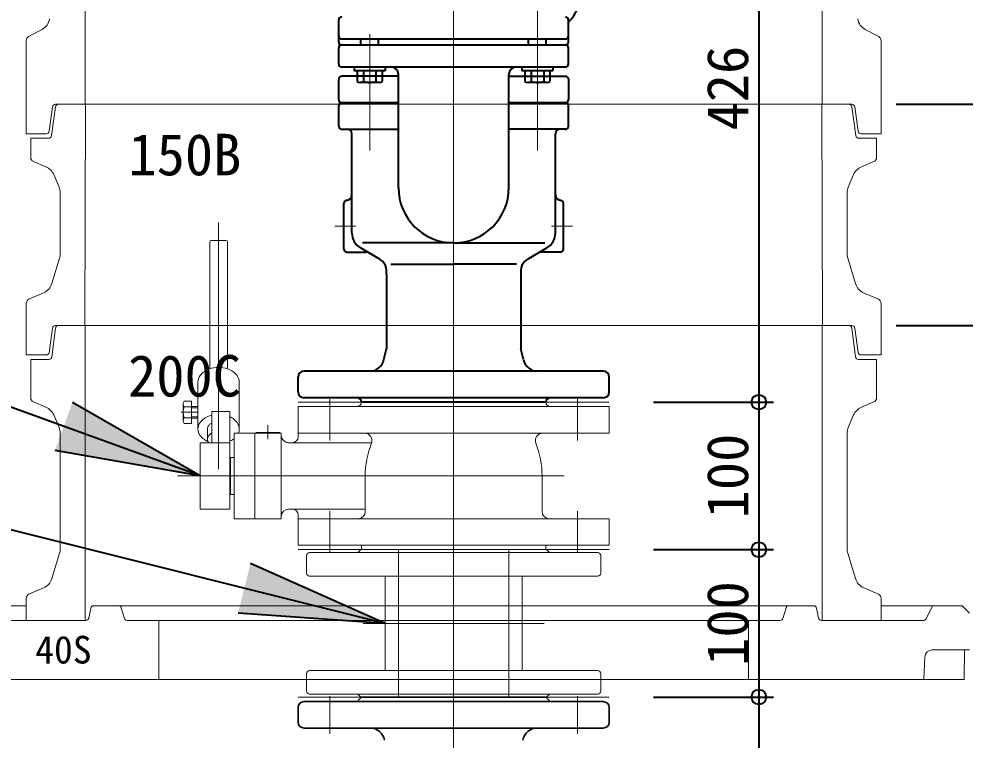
# Model space of a CAD drawing. Units: millimetres at full size, sheet at 1:20. Extents: x -5700 to 5714, y -3160 to 3160.
# Drawn here: x -3753 to -3111, y 138 to 627 of the extents above; entities that cross this region are included whole.
import ezdxf
from ezdxf.enums import TextEntityAlignment as Align

# ---------------------------------------------------------------- set-up
doc = ezdxf.new("R2010")
doc.units = ezdxf.units.MM
doc.header["$LTSCALE"] = 20
doc.header["$PDMODE"] = 32
doc.header["$PDSIZE"] = 10
for name, color, linetype, lineweight in [('0-5_TEMP01', 3, 'Continuous', 18), ('0-6_T字管', 6, 'Continuous', 35), ('0-7_躯体', 7, 'Continuous', 9), ('0-8_細線', 7, 'Continuous', 9), ('0-9_消火栓', 2, 'Continuous', 40), ('0-C_寸法', 1, 'Continuous', 40), ('1-1_補修弁', 7, 'Continuous', 9)]:
    doc.layers.add(name, color=color, linetype=linetype, lineweight=lineweight)
doc.layers.add('0-D_注釈', color=1, linetype='Continuous')
doc.styles.add('ＭＳ ゴシック', font='')
doc.styles.get('ＭＳ ゴシック').set_extended_font_data('MS Gothic')

msp = doc.modelspace()

# ---------------------------------------------------------------- linework, layer by layer
at = {"layer": '0-5_TEMP01'}
for p, q in [((-3458.13, 794.16), (-3458.13, 524.15)), ((-3458.13, 367.16), (-3458.13, 793.16)), ((-3458.12, 367.16), (-3458.12, 793.16)), ((-3401.28, 680.34), (-3401.28, 537.83)), ((-3458.13, 623.66), (-3458.13, 273.66)), ((-3458.13, 623.66), (-3458.13, 403.66)), ((-3515.12, 616.66), (-3515.12, 537.83)), ((-3617.63, 321.72), (-3617.63, 488.9)), ((-3538.81, 486.47), (-3524.44, 486.47)), ((-3377.43, 486.47), (-3391.8, 486.47)), ((-3458.12, 473.66), (-3458.12, 223.66)), ((-3563.62, 367.16), (-3352.62, 367.16)), ((-3542.12, 341.16), (-3542.12, 369.16)), ((-3374.12, 369.16), (-3374.12, 341.16)), ((-3642.98, 360.29), (-3631.62, 360.29)), ((-3458.13, 333.66), (-3458.13, 233.66)), ((-3645.63, 317.16), (-3383.13, 317.16)), ((-3542.12, 265.16), (-3542.12, 293.16)), ((-3374.12, 293.16), (-3374.12, 265.16)), ((-3458.12, 283.66), (-3458.12, 183.66)), ((-3563.62, 267.16), (-3352.62, 267.16)), ((-3495.63, 167.16), (-3495.63, 267.16)), ((-3458.13, 167.16), (-3458.13, 267.16)), ((-3420.63, 167.16), (-3420.63, 267.16)), ((-3458.13, -198.84), (-3458.13, 222.19)), ((-3519.55, 217.16), (-3396.69, 217.16)), ((-3563.62, 167.16), (-3352.62, 167.16)), ((-3542.12, 142.3), (-3542.12, 167.83)), ((-3374.12, 142.3), (-3374.12, 167.83))]:
    msp.add_line(p, q, dxfattribs=at)
at = {"layer": '0-6_T字管'}
for p, q in [((-3520.63, 167.16), (-3523.62, 164.16)), ((-3520.63, 167.16), (-3395.63, 167.16)), ((-3395.63, 167.16), (-3392.63, 164.16)), ((-3356.62, 164.16), (-3559.62, 164.16)), ((-3563.62, 150.16), (-3563.62, 160.16)), ((-3352.62, 150.16), (-3352.62, 160.16)), ((-3356.62, 146.16), (-3559.62, 146.16))]:
    msp.add_line(p, q, dxfattribs=at)
for centre, radius, start, end in [((-3559.62, 160.16), 4, 90, 180), ((-3356.62, 160.16), 4, 0, 90), ((-3559.62, 150.16), 4, 180, 270), ((-3356.62, 150.16), 4, 270, 0), ((-3514.89, 136.16), 10, 10.886, 90), ((-3401.36, 136.16), 10, 90, 169.114)]:
    msp.add_arc(centre, radius, start, end, dxfattribs=at)
at = {"layer": '0-7_躯体'}
for p, q in [((-3708.13, 769.16), (-3708.13, 569.15)), ((-3208.13, 769.16), (-3208.13, 569.15)), ((-3737.47, 619.84), (-3746.54, 615)), ((-3178.78, 619.84), (-3169.72, 615)), ((-3748.12, 612.36), (-3748.12, 569.15)), ((-3168.12, 612.36), (-3168.12, 569.15)), ((-3748.12, 569.15), (-3748.12, 549.15)), ((-3730.37, 567.44), (-3732.7, 550.88)), ((-3728.37, 567.44), (-3731.11, 547.88)), ((-3728.39, 569.15), (-3458.13, 569.15)), ((-3707.88, 569.15), (-3708.38, 419.16)), ((-3187.86, 569.15), (-3458.13, 569.15)), ((-3208.38, 569.15), (-3207.88, 419.16)), ((-3187.89, 567.44), (-3185.14, 547.88)), ((-3185.89, 567.44), (-3183.56, 550.88)), ((-3168.12, 569.15), (-3168.12, 549.15)), ((-3748.12, 549.15), (-3734.67, 549.15)), ((-3745.13, 546.15), (-3745.13, 533.13)), ((-3745.13, 546.15), (-3733.1, 546.15)), ((-3171.12, 546.15), (-3183.15, 546.15)), ((-3168.12, 549.15), (-3181.58, 549.15)), ((-3171.12, 546.15), (-3171.12, 533.13)), ((-3743.31, 530.38), (-3734.81, 526.74)), ((-3172.94, 530.38), (-3181.45, 526.74)), ((-3729.55, 521.48), (-3725.93, 513.04)), ((-3186.7, 521.48), (-3190.32, 513.04)), ((-3725.12, 509.11), (-3725.12, 467.64)), ((-3191.12, 509.11), (-3191.12, 467.64)), ((-3725.56, 464.74), (-3730.79, 447.56)), ((-3190.7, 464.74), (-3185.46, 447.56)), ((-3746.33, 436.94), (-3736.35, 441.31)), ((-3169.93, 436.94), (-3179.91, 441.31)), ((-3748.12, 434.19), (-3748.12, 399.16)), ((-3730.37, 417.43), (-3732.7, 400.88)), ((-3730.9, 397.9), (-3728.35, 417.42)), ((-3728.39, 419.16), (-3458.13, 419.16)), ((-3708.12, 419.16), (-3708.12, 219.15)), ((-3187.86, 419.16), (-3458.13, 419.16)), ((-3208.12, 419.16), (-3208.12, 219.15)), ((-3185.35, 397.9), (-3187.89, 417.42)), ((-3185.89, 417.43), (-3183.56, 400.88)), ((-3748.12, 399.16), (-3734.67, 399.16)), ((-3745.12, 396.15), (-3732.88, 396.15)), ((-3745.12, 396.15), (-3745.12, 370.13)), ((-3171.12, 396.15), (-3183.36, 396.15)), ((-3171.12, 396.15), (-3171.12, 370.13)), ((-3743.3, 367.38), (-3734.79, 363.74)), ((-3172.94, 367.38), (-3181.44, 363.74)), ((-3729.55, 358.48), (-3725.93, 350.05)), ((-3186.69, 358.48), (-3190.31, 350.05)), ((-3725.12, 346.11), (-3725.12, 267.64)), ((-3191.12, 346.11), (-3191.12, 267.64)), ((-3730.78, 247.56), (-3725.55, 264.73)), ((-3185.46, 247.56), (-3190.68, 264.73)), ((-3746.33, 236.95), (-3736.34, 241.31)), ((-3169.92, 236.95), (-3179.9, 241.31)), ((-3748.12, 234.2), (-3748.12, 219.15)), ((-3168.12, 234.2), (-3168.12, 219.15)), ((-3783.12, 229.16), (-3748.12, 229.16)), ((-3705.8, 220.77), (-3704.44, 227.55)), ((-3702.48, 229.16), (-3685.61, 229.16)), ((-3685.61, 229.16), (-3230.63, 229.16)), ((-3681.55, 220.58), (-3683.7, 227.73)), ((-3234.69, 220.58), (-3232.55, 227.73)), ((-3213.76, 229.16), (-3230.63, 229.16)), ((-3210.44, 220.77), (-3211.8, 227.55)), ((-3133.12, 229.16), (-3168.12, 229.16)), ((-3137.57, 220.27), (-3133.68, 228.05)), ((-3113.12, 229.16), (-3133.12, 229.16)), ((-3108.12, 224.16), (-3113.12, 229.16)), ((-3776.88, 219.15), (-3707.76, 219.15)), ((-3748.12, 219.15), (-3707.76, 219.15)), ((-3679.63, 219.15), (-3458.12, 219.15)), ((-3679.63, 219.15), (-3458.12, 219.15)), ((-3658.12, 219.15), (-3658.12, 179.16)), ((-3236.61, 219.15), (-3458.12, 219.15)), ((-3236.61, 219.15), (-3458.12, 219.15)), ((-3258.12, 219.15), (-3258.12, 179.16)), ((-3168.12, 219.15), (-3208.48, 219.15)), ((-3139.36, 219.15), (-3208.48, 219.15)), ((-3108.12, 199.15), (-3133.36, 199.15)), ((-3111.57, 199.15), (-3111.71, 179.16)), ((-3138.36, 194.41), (-3139.12, 179.16)), ((-3804.53, 179.16), (-3458.12, 179.16)), ((-3111.71, 179.16), (-3458.12, 179.16))]:
    msp.add_line(p, q, dxfattribs=at)
msp.add_lwpolyline([(-3168.12, 434.19), (-3168.12, 399.16), (-3181.58, 399.16)], dxfattribs=at)
for centre, radius, start, end in [((-3742.18, 628.66), 10, 298.072, 350.538), ((-3174.07, 628.66), 10, 189.462, 241.928), ((-3745.13, 612.36), 3, 118.073, 180), ((-3171.12, 612.36), 3, 0, 61.927), ((-3728.39, 567.15), 2, 90, 172.001), ((-3726.39, 567.15), 2, 90, 172.001), ((-3189.86, 567.15), 2, 7.999, 90), ((-3187.86, 567.15), 2, 7.999, 90), ((-3734.67, 551.15), 2, 270, 352.001), ((-3733.1, 548.15), 2, 270, 352.001), ((-3183.15, 548.15), 2, 187.999, 270), ((-3181.58, 551.15), 2, 187.999, 270), ((-3742.12, 533.13), 3, 180, 246.801), ((-3174.12, 533.13), 3, 293.199, 0), ((-3738.74, 517.54), 10, 23.199, 66.801), ((-3177.51, 517.54), 10, 113.199, 156.801), ((-3735.12, 509.11), 10, 0, 23.199), ((-3181.12, 509.11), 10, 156.801, 180), ((-3735.12, 467.64), 10, 343.072, 0), ((-3181.12, 467.64), 10, 180, 196.928), ((-3740.36, 450.48), 10, 293.629, 343.072), ((-3175.9, 450.48), 10, 196.928, 246.371), ((-3745.13, 434.19), 3, 113.629, 180), ((-3171.12, 434.19), 3, 0, 66.371), ((-3728.39, 417.15), 2, 90, 172.001), ((-3726.36, 417.15), 2, 90, 172.569), ((-3189.88, 417.15), 2, 7.431, 90), ((-3187.86, 417.15), 2, 7.999, 90), ((-3734.67, 401.15), 2, 270, 352.001), ((-3181.58, 401.15), 2, 187.999, 270), ((-3732.88, 398.15), 2, 270, 352.569), ((-3183.36, 398.15), 2, 187.431, 270), ((-3742.12, 370.13), 3, 180, 246.801), ((-3174.12, 370.13), 3, 293.199, 0), ((-3738.73, 354.54), 10, 23.199, 66.801), ((-3177.51, 354.54), 10, 113.199, 156.801), ((-3735.12, 346.11), 10, 0, 23.199), ((-3181.12, 346.11), 10, 156.801, 180), ((-3735.12, 267.64), 10, 343.072, 0), ((-3181.12, 267.64), 10, 180, 196.928), ((-3740.34, 250.47), 10, 293.629, 343.072), ((-3175.89, 250.47), 10, 196.928, 246.371), ((-3745.12, 234.2), 3, 113.629, 180), ((-3171.12, 234.2), 3, 0, 66.371), ((-3702.48, 227.15), 2, 90, 168.691), ((-3685.61, 227.15), 2, 16.7, 90), ((-3230.63, 227.15), 2, 90, 163.3), ((-3213.76, 227.15), 2, 11.309, 90), ((-3131.89, 227.15), 2, 90, 153.435), ((-3707.76, 221.15), 2, 270, 348.691), ((-3679.63, 221.15), 2, 196.7, 270), ((-3236.61, 221.15), 2, 270, 343.3), ((-3208.48, 221.15), 2, 191.309, 270), ((-3139.36, 221.15), 2, 270, 333.435), ((-3133.36, 194.16), 5, 90, 177.138)]:
    msp.add_arc(centre, radius, start, end, dxfattribs=at)
at = {"layer": '0-8_細線'}
for p, q in [((-3555.9, 265.16), (-3360.35, 265.16)), ((-3521.12, 267.16), (-3523.12, 265.16)), ((-3521.12, 267.16), (-3395.13, 267.16)), ((-3395.13, 267.16), (-3393.12, 265.16)), ((-3557.9, 263.16), (-3557.9, 251.16)), ((-3358.35, 263.16), (-3358.35, 251.16)), ((-3555.9, 249.16), (-3360.35, 249.16)), ((-3504.62, 185.16), (-3504.62, 249.16)), ((-3411.62, 185.16), (-3411.62, 249.16)), ((-3557.9, 171.15), (-3557.9, 183.16)), ((-3555.9, 185.16), (-3360.35, 185.16)), ((-3358.35, 171.15), (-3358.35, 183.16)), ((-3555.9, 169.16), (-3360.35, 169.16)), ((-3521.12, 167.16), (-3523.12, 169.16)), ((-3395.13, 167.16), (-3393.12, 169.16))]:
    msp.add_line(p, q, dxfattribs=at)
for centre, start, end in [((-3555.9, 263.16), 90, 179.998), ((-3360.35, 263.16), 0.002, 90), ((-3555.9, 251.16), 179.998, 270), ((-3360.35, 251.16), 270, 0.002), ((-3555.9, 183.16), 90, 180.002), ((-3360.35, 183.16), 359.998, 90), ((-3555.9, 171.15), 180.002, 270), ((-3360.35, 171.15), 270, 359.998)]:
    msp.add_arc(centre, 2, start, end, dxfattribs=at)
at = {"layer": '0-9_消火栓'}
for p, q in [((-3536.12, 611.38), (-3536.12, 626.38)), ((-3380.28, 611.38), (-3380.28, 626.38)), ((-3382.28, 613.38), (-3534.12, 613.38)), ((-3521.12, 609.38), (-3521.12, 613.38)), ((-3509.12, 609.38), (-3509.12, 613.38)), ((-3407.28, 609.38), (-3407.28, 613.38)), ((-3395.28, 609.38), (-3395.28, 613.38)), ((-3536.12, 596.38), (-3536.12, 607.38)), ((-3534.12, 609.38), (-3382.27, 609.38)), ((-3380.28, 596.38), (-3380.28, 607.38)), ((-3382.28, 594.38), (-3534.12, 594.38)), ((-3525.62, 594.38), (-3525.62, 591.88)), ((-3504.62, 591.88), (-3525.62, 591.88)), ((-3523.62, 591.88), (-3523.62, 584.67)), ((-3519.37, 591.88), (-3519.37, 584.67)), ((-3510.87, 591.88), (-3510.87, 584.67)), ((-3506.62, 591.88), (-3506.62, 584.67)), ((-3504.62, 594.38), (-3504.62, 591.88)), ((-3411.78, 594.38), (-3411.78, 591.88)), ((-3390.78, 591.88), (-3411.78, 591.88)), ((-3409.78, 591.88), (-3409.78, 584.67)), ((-3405.53, 591.88), (-3405.53, 584.67)), ((-3397.03, 591.88), (-3397.03, 584.67)), ((-3392.78, 591.88), (-3392.78, 584.67)), ((-3390.78, 594.38), (-3390.78, 591.88)), ((-3536.12, 572.21), (-3536.12, 586.21)), ((-3495.62, 588.2), (-3534.12, 588.2)), ((-3495.62, 512.47), (-3495.62, 589.38)), ((-3420.62, 512.64), (-3420.62, 589.38)), ((-3420.62, 588.2), (-3382.28, 588.2)), ((-3380.28, 586.21), (-3380.28, 572.21)), ((-3508.74, 583.88), (-3521.49, 583.88)), ((-3394.9, 583.88), (-3407.65, 583.88)), ((-3535.96, 554.2), (-3535.96, 568.21)), ((-3495.62, 570.2), (-3534.12, 570.2)), ((-3382.28, 570.2), (-3420.62, 570.2)), ((-3380.28, 554.2), (-3380.28, 568.21)), ((-3533.96, 552.21), (-3495.62, 552.21)), ((-3382.28, 552.21), (-3420.62, 552.21)), ((-3527.12, 481.78), (-3527.12, 549.2)), ((-3389.12, 481.78), (-3389.12, 549.2)), ((-3532.62, 470.96), (-3532.62, 501.97)), ((-3385.12, 503.97), (-3385.62, 503.97)), ((-3383.62, 470.96), (-3383.62, 501.97)), ((-3458.12, 475.14), (-3520.06, 475.14)), ((-3458.12, 475.14), (-3396.18, 475.14)), ((-3530.62, 468.97), (-3517.48, 468.97)), ((-3519.18, 470.56), (-3521.39, 471.84)), ((-3508.58, 464.44), (-3519.18, 470.56)), ((-3407.66, 464.44), (-3397.06, 470.56)), ((-3385.62, 468.97), (-3398.76, 468.97)), ((-3397.06, 470.56), (-3394.86, 471.84)), ((-3500.83, 460.79), (-3458.12, 460.79)), ((-3415.41, 460.79), (-3458.12, 460.79)), ((-3503.81, 453.65), (-3503.81, 403.35)), ((-3412.43, 453.65), (-3412.43, 403.35)), ((-3505.4, 396.03), (-3503.81, 403.35)), ((-3410.84, 396.03), (-3412.43, 403.35)), ((-3356.62, 388.16), (-3559.63, 388.16)), ((-3563.62, 374.16), (-3563.62, 384.37)), ((-3352.62, 374.16), (-3352.62, 384.16)), ((-3356.62, 370.16), (-3559.62, 370.16)), ((-3395.62, 367.16), (-3520.62, 367.16))]:
    msp.add_line(p, q, dxfattribs=at)
for centre, radius, start, end in [((-3401.28, 646.2), 30, 314.427, 124.152), ((-3534.12, 626.38), 2, 90, 180), ((-3382.28, 626.38), 2, 0, 90), ((-3534.12, 615.38), 2, 180, 270), ((-3534.12, 611.38), 2, 180, 270), ((-3382.28, 615.38), 2, 270, 0), ((-3382.28, 611.38), 2, 270, 0), ((-3534.12, 607.38), 2, 90, 180), ((-3382.28, 607.38), 2, 0, 90), ((-3534.12, 596.38), 2, 180, 270), ((-3500.62, 589.38), 5, 0, 90), ((-3415.62, 589.38), 5, 90, 180), ((-3382.28, 596.38), 2, 270, 0), ((-3534.12, 586.21), 2, 90, 180), ((-3521.49, 587.1), 3.22, 228.74, 311.26), ((-3515.12, 595.57), 11.69, 248.679, 291.321), ((-3508.74, 587.1), 3.22, 228.74, 311.26), ((-3407.65, 587.1), 3.22, 228.74, 311.26), ((-3401.28, 595.57), 11.69, 248.679, 291.321), ((-3394.9, 587.1), 3.22, 228.74, 311.26), ((-3382.28, 586.21), 2, 0, 90), ((-3534.12, 572.21), 2, 180, 270), ((-3382.28, 572.21), 2, 270, 0), ((-3533.96, 568.21), 2, 90, 180), ((-3382.28, 568.21), 2, 0, 90), ((-3533.96, 554.2), 2, 180, 270), ((-3530.12, 549.2), 3, 0, 90), ((-3386.12, 549.2), 3, 90, 180), ((-3382.28, 554.2), 2, 270, 0), ((-3531.12, 507.97), 4, 270, 0), ((-3458.12, 512.64), 37.5, 180, 0), ((-3385.12, 507.97), 4, 180, 270), ((-3530.62, 501.97), 2, 90, 180), ((-3385.62, 501.97), 2, 0, 90), ((-3515.62, 481.78), 11.5, 180, 240), ((-3400.62, 481.78), 11.5, 300, 0), ((-3530.62, 470.96), 2, 180, 270), ((-3385.62, 470.96), 2, 270, 0), ((-3513.58, 455.78), 10, 347.697, 60), ((-3402.66, 455.78), 10, 120, 192.303), ((-3515.17, 398.16), 10, 270, 347.697), ((-3401.06, 398.16), 10, 192.303, 270), ((-3559.62, 384.16), 4, 90, 180), ((-3356.62, 384.16), 4, 0, 90), ((-3559.62, 374.16), 4, 180, 270), ((-3356.62, 374.16), 4, 270, 0), ((-3523.62, 367.16), 3, 0, 90), ((-3392.63, 367.16), 3, 90, 180)]:
    msp.add_arc(centre, radius, start, end, dxfattribs=at)
at = {"layer": '0-C_寸法'}
for p, q in [((-3251.04, 793.16), (-3251.04, 367.16)), ((-3157.86, 569.15), (-2938.28, 569.15)), ((-3157.86, 569.15), (-2938.28, 569.15)), ((-3157.86, 419.16), (-2938.28, 419.16)), ((-3157.86, 419.16), (-2938.28, 419.16)), ((-3630.13, 317.16), (-3834.16, 391.01)), ((-3630.13, 317.16), (-3716.81, 367)), ((-3322.62, 367.16), (-3241.04, 367.16)), ((-3322.62, 367.16), (-3241.04, 367.16)), ((-3251.04, 367.16), (-3251.04, 267.16)), ((-3630.13, 317.16), (-3728.63, 334.35)), ((-3504.62, 217.16), (-3961.19, 331.05)), ((-3322.62, 267.16), (-3241.04, 267.16)), ((-3322.62, 267.16), (-3241.04, 267.16)), ((-3251.04, 267.16), (-3251.04, 167.16)), ((-3504.62, 217.16), (-3595.97, 257.84)), ((-3504.62, 217.16), (-3604.38, 224.15)), ((-3322.62, 167.16), (-3241.04, 167.16)), ((-3322.62, 167.16), (-3241.04, 167.16)), ((-3251.04, 167.16), (-3251.04, -80.84))]:
    msp.add_line(p, q, dxfattribs=at)
for p in [(-3251.04, 367.16), (-3251.04, 267.16), (-3251.04, 167.16)]:
    msp.add_point(p, dxfattribs=at)
for points in [[(-3728.63, 334.35), (-3716.81, 367), (-3630.13, 317.16)], [(-3604.38, 224.15), (-3595.97, 257.84), (-3504.62, 217.16)]]:
    msp.add_solid(points, dxfattribs=at)
at = {"layer": '1-1_補修弁'}
for p, q in [((-3623.62, 475.82), (-3623.62, 389.74)), ((-3612.62, 476.82), (-3622.62, 476.82)), ((-3611.62, 475.82), (-3611.62, 389.74)), ((-3631.62, 348.98), (-3631.62, 380.79)), ((-3603.62, 348.98), (-3603.62, 380.79)), ((-3641.03, 367.79), (-3636.12, 367.79)), ((-3636.12, 367.79), (-3636.12, 352.79)), ((-3520.63, 367.16), (-3395.63, 367.16)), ((-3641.62, 365.91), (-3641.62, 354.68)), ((-3641.04, 364.04), (-3636.12, 364.04)), ((-3631.62, 364.29), (-3636.12, 364.29)), ((-3636.12, 363.29), (-3631.62, 363.29)), ((-3610.12, 360.82), (-3622.12, 360.82)), ((-3622.12, 339.66), (-3622.12, 360.82)), ((-3610.12, 360.82), (-3610.12, 294.66)), ((-3563.62, 364.16), (-3352.62, 364.16)), ((-3563.62, 343.66), (-3563.62, 364.16)), ((-3352.62, 364.16), (-3352.62, 346.16)), ((-3641.04, 356.54), (-3636.12, 356.54)), ((-3636.12, 357.29), (-3631.62, 357.29)), ((-3636.12, 356.29), (-3631.62, 356.29)), ((-3636.12, 352.79), (-3641.03, 352.79)), ((-3625.12, 348.98), (-3625.12, 342.06)), ((-3584.12, 351.66), (-3584.12, 342.16)), ((-3607.12, 317.16), (-3607.12, 346.16)), ((-3575.12, 346.16), (-3607.12, 346.16)), ((-3593.12, 346.16), (-3593.12, 288.16)), ((-3592.12, 346.66), (-3592.12, 346.16)), ((-3576.12, 346.66), (-3592.12, 346.66)), ((-3576.12, 346.16), (-3576.12, 346.66)), ((-3575.12, 346.16), (-3575.12, 317.16)), ((-3458.13, 346.16), (-3563.62, 346.16)), ((-3458.13, 346.16), (-3352.62, 346.16)), ((-3630.13, 339.66), (-3630.13, 294.66)), ((-3610.12, 339.66), (-3630.13, 339.66)), ((-3570.13, 339.66), (-3513.76, 339.66)), ((-3609.62, 329.66), (-3607.12, 329.66)), ((-3607.12, 288.16), (-3607.12, 317.16)), ((-3575.12, 317.16), (-3575.12, 288.16)), ((-3518.12, 293.16), (-3518.12, 317.16)), ((-3398.12, 293.16), (-3398.12, 317.16)), ((-3609.62, 304.66), (-3610.12, 305.16)), ((-3609.62, 304.66), (-3607.12, 304.66)), ((-3630.13, 294.66), (-3610.12, 294.66)), ((-3570.13, 294.66), (-3518.12, 294.66)), ((-3563.62, 290.66), (-3563.62, 270.16)), ((-3575.12, 288.16), (-3607.12, 288.16)), ((-3563.62, 288.16), (-3352.62, 288.16)), ((-3352.62, 288.16), (-3352.62, 270.16)), ((-3352.62, 270.16), (-3563.62, 270.16)), ((-3520.63, 267.16), (-3520.63, 270.16)), ((-3395.63, 270.16), (-3395.63, 267.16)), ((-3395.63, 267.16), (-3520.63, 267.16)), ((-3395.63, 267.16), (-3520.63, 267.16))]:
    msp.add_line(p, q, dxfattribs=at)
msp.add_lwpolyline([(-3610.12, 329.16), (-3609.62, 329.66), (-3609.62, 304.66)], dxfattribs=at)
for centre, radius, start, end in [((-3622.62, 475.82), 1, 90, 180), ((-3612.62, 475.82), 1, 0, 90), ((-3621.31, 378.85), 10.9, 124.74801, 144.15638), ((-3618.99, 375.55), 14.93, 109.14369, 124.86798), ((-3617.69, 371.8), 18.91, 89.81124, 109.14224), ((-3617.56, 371.8), 18.91, 70.85776, 90.18876), ((-3616.26, 375.55), 14.93, 55.13203, 70.85632), ((-3613.94, 378.85), 10.9, 35.84361, 55.25198), ((-3623.98, 380.7), 7.64, 143.77013, 179.30664), ((-3611.27, 380.7), 7.64, 0.69337, 36.22988), ((-3638.34, 365.91), 3.29, 144.992, 214.565), ((-3523.62, 367.16), 3, 270, 0), ((-3392.63, 367.16), 3, 180, 270), ((-3629.21, 360.29), 12.42, 162.412, 197.588), ((-3638.34, 354.68), 3.29, 145.435, 215.008), ((-3623.98, 348.88), 7.64, 143.77013, 179.30664), ((-3621.31, 347.02), 10.9, 124.74801, 144.15638), ((-3618.99, 343.73), 14.93, 109.14369, 124.86798), ((-3620.2, 348.61), 9.94, 101.14176, 111.74811), ((-3619.69, 348.34), 5.45, 116.55794, 126.4811), ((-3613.85, 347.97), 10.08, 52.6097, 68.33399), ((-3613.94, 347.02), 10.9, 35.84361, 55.25198), ((-3611.27, 348.88), 7.64, 0.69337, 36.22988), ((-3623.98, 349.07), 7.64, 180.69336, 216.22986), ((-3621.03, 348.93), 4.09, 143.77013, 179.30664), ((-3619.6, 347.93), 5.84, 124.74801, 144.15638), ((-3610.88, 349), 7.25, 336.93242, 359.82313), ((-3621.31, 350.93), 10.9, 215.84364, 235.252), ((-3620.69, 351.16), 11.45, 233.33203, 249.05632), ((-3621.03, 342), 4.09, 143.77014, 179.30665), ((-3621.03, 342.11), 4.09, 180.69336, 216.22987), ((-3619.6, 341.01), 5.84, 124.74799, 144.15636), ((-3619.69, 341.42), 5.45, 116.55799, 126.48115), ((-3615.93, 353.67), 14.29, 293.98821, 305.06814), ((-3608.74, 343.96), 2.23, 297.27062, 316.67898), ((-3570.13, 344.66), 5, 180, 270), ((-3567.63, 343.66), 4, 270, 0), ((-3518.53, 341.16), 5, 338.332, 90), ((-3397.72, 341.16), 5, 90, 201.668), ((-3624.24, 339.73), 0.095, 205.74959, 225.15795), ((-3458.13, 317.16), 60, 158.332, 180), ((-3458.13, 317.16), 60, 0, 21.668), ((-3570.13, 289.66), 5, 90, 180), ((-3567.63, 290.66), 4, 0, 90), ((-3523.12, 293.16), 5, 270, 0), ((-3393.12, 293.16), 5, 180, 270)]:
    msp.add_arc(centre, radius, start, end, dxfattribs=at)

# ---------------------------------------------------------------- texts
at = {"layer": '0-C_寸法', "style": 'ＭＳ ゴシック'}
for s, p in [('426', (-3249.83, 551.36)), ('100', (-3249.83, 288.36)), ('100', (-3249.83, 188.36))]:
    msp.add_text(s, height=28.15, rotation=90, dxfattribs=at).set_placement(p, align=Align.BOTTOM_LEFT)
at = {"layer": '0-D_注釈', "style": 'ＭＳ ゴシック'}
for s, height, p in [('150B', 28.15, (-3678.82, 512.53)), ('200C', 28.15, (-3679.07, 362.53)), ('40S', 18.77, (-3742.11, 184.32))]:
    msp.add_text(s, height=height, dxfattribs=at).set_placement(p, align=Align.BOTTOM_LEFT)

doc.saveas('drawing.dxf')
